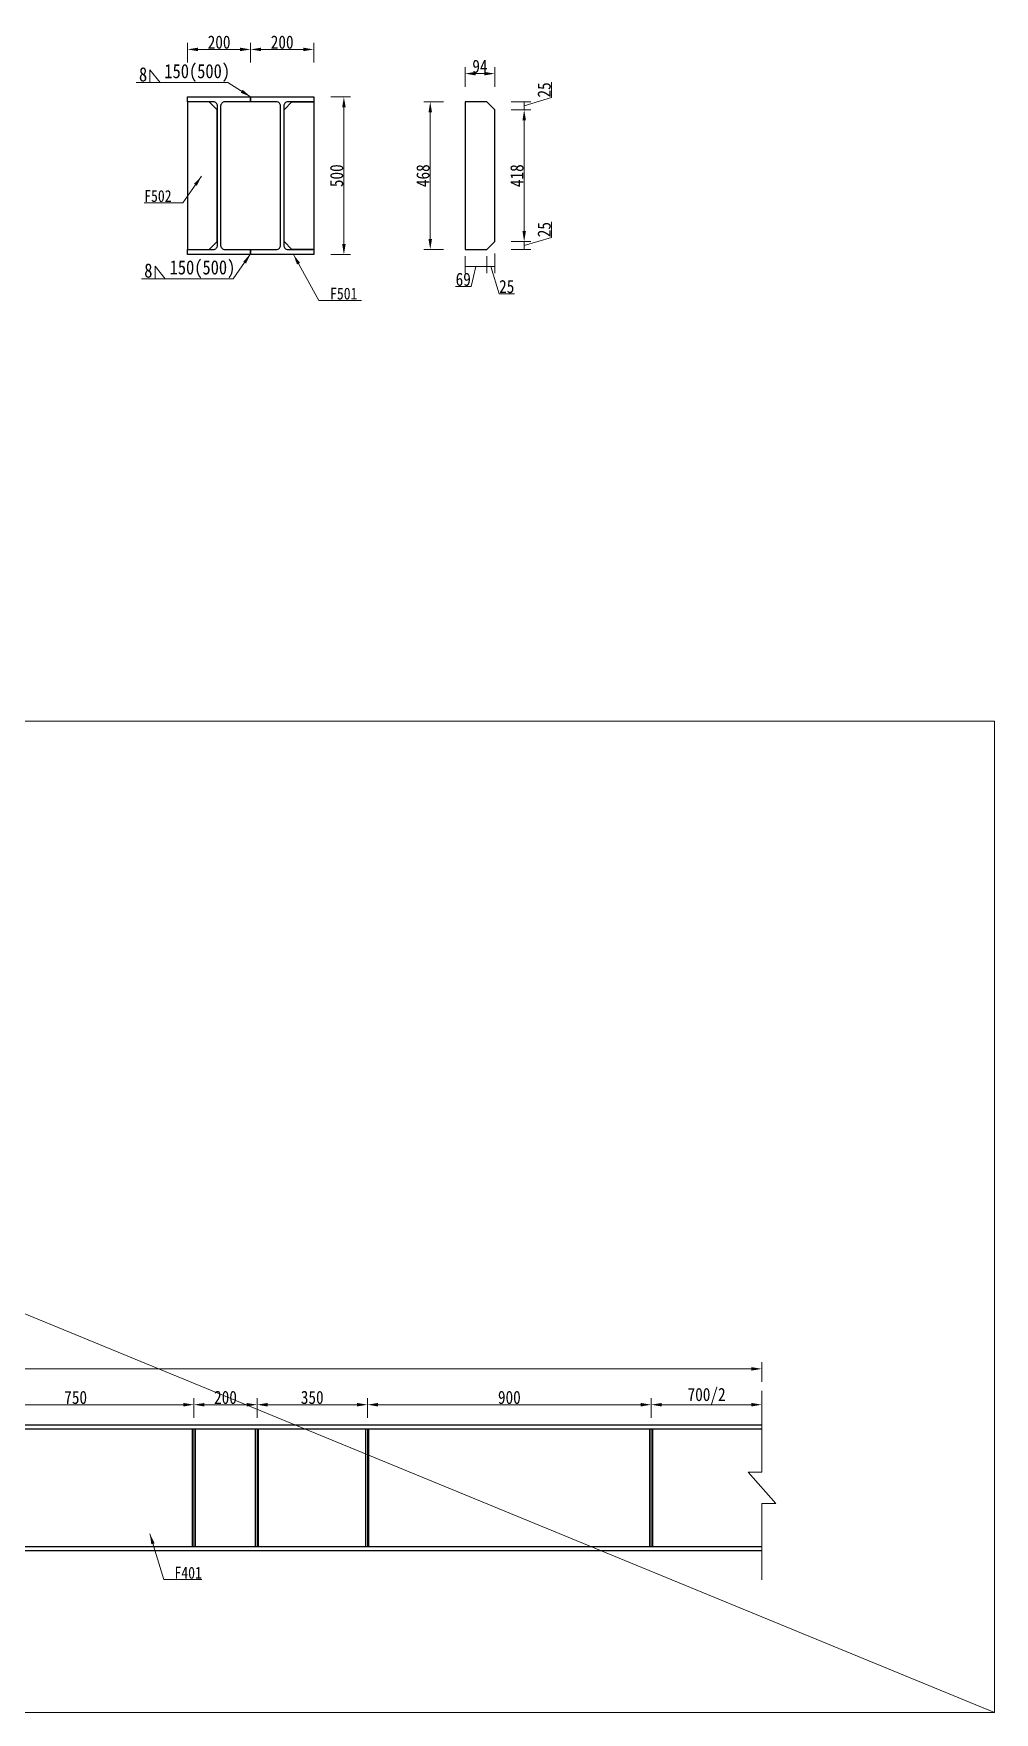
# Model space of a CAD drawing. Header units: millimetres. Extents: x -724662 to -98163, y -2532159 to 119496.
# Drawn here: x -100519.6 to -100489.1, y 114508.8 to 114562 of the extents above; entities that cross this region are included whole.
import ezdxf

# ---------------------------------------------------------------- set-up
doc = ezdxf.new("R2010")
doc.units = ezdxf.units.MM
doc.header["$LTSCALE"] = 20
doc.linetypes.add('CENTER2', pattern=[28.575, 19.05, -3.175, 3.175, -3.175])
doc.layers.get('0').update_dxf_attribs({"lineweight": 25})
for name, color, linetype, lineweight in [('中心线', 3, 'CENTER2', 13), ('标注', 1, 'Continuous', 13), ('粗实线', 7, 'Continuous', 25)]:
    doc.layers.add(name, color=color, linetype=linetype, lineweight=lineweight)
doc.styles.get("Standard").update_dxf_attribs({"font": 'simsun.ttf', "width": 0.85})
doc.dimstyles.new('100-1÷6', dxfattribs={"dimscale": 0.166667, "dimtxt": 2.5, "dimasz": 2, "dimexe": 1.25, "dimexo": 1.25, "dimgap": 0.125, "dimtad": 1, "dimdec": 0, "dimlfac": 100, "dimdsep": 46, "dimtxsty": 'Standard', "dimcen": 0.001, "dimclrd": 256, "dimclre": 256, "dimclrt": 7, "dimadec": 4, "dimazin": 2, "dimtfac": 1, "dimtdec": 0, "dimtmove": 1, "dimatfit": 2, "dimfxlon": 1, "dimlwd": -1, "dimlwe": -1, "dimarcsym": 0})

# ---------------------------------------------------------------- blocks, each defined once
blk = doc.blocks.new('*D527')
at = {"layer": 'Defpoints', "color": 0, "transparency": 16777216}
for p in [(-100514.477, 114518.51), (-100521.977, 114517.743), (-100514.477, 114517.743)]:
    blk.add_point(p, dxfattribs=at)
at = {"layer": '标注', "transparency": 16777216}
for p, q in [((-100521.977, 114518.093), (-100521.977, 114518.718)), ((-100521.644, 114518.51), (-100514.81, 114518.51))]:
    blk.add_line(p, q, dxfattribs=at)
at = {"layer": '标注', "linetype": 'ByBlock', "transparency": 16777216}
blk.add_line((-100514.477, 114518.093), (-100514.477, 114518.718), dxfattribs=at)
at = {"layer": '标注', "transparency": 16777216}
for points in [[(-100521.644, 114518.565), (-100521.644, 114518.454), (-100521.977, 114518.51)], [(-100514.81, 114518.565), (-100514.81, 114518.454), (-100514.477, 114518.51)]]:
    blk.add_solid(points, dxfattribs=at)
at = {"layer": '标注', "color": 7, "transparency": 16777216, "insert": (-100518.227, 114518.739), "char_height": 0.4167, "attachment_point": 5}
blk.add_mtext('750', dxfattribs=at)
blk = doc.blocks.new('*D528')
at = {"layer": 'Defpoints', "color": 0, "transparency": 16777216}
for p in [(-100512.477, 114518.51), (-100514.477, 114517.743), (-100512.477, 114517.743)]:
    blk.add_point(p, dxfattribs=at)
at = {"layer": '标注', "transparency": 16777216}
for p, q in [((-100514.477, 114518.093), (-100514.477, 114518.718)), ((-100514.144, 114518.51), (-100512.81, 114518.51))]:
    blk.add_line(p, q, dxfattribs=at)
at = {"layer": '标注', "linetype": 'ByBlock', "transparency": 16777216}
blk.add_line((-100512.477, 114518.093), (-100512.477, 114518.718), dxfattribs=at)
at = {"layer": '标注', "transparency": 16777216}
for points in [[(-100514.144, 114518.565), (-100514.144, 114518.454), (-100514.477, 114518.51)], [(-100512.81, 114518.565), (-100512.81, 114518.454), (-100512.477, 114518.51)]]:
    blk.add_solid(points, dxfattribs=at)
at = {"layer": '标注', "color": 7, "transparency": 16777216, "insert": (-100513.477, 114518.739), "char_height": 0.4167, "attachment_point": 5}
blk.add_mtext('200', dxfattribs=at)
blk = doc.blocks.new('*D529')
at = {"layer": 'Defpoints', "color": 0, "transparency": 16777216}
for p in [(-100508.977, 114518.51), (-100512.477, 114517.743), (-100508.977, 114517.743)]:
    blk.add_point(p, dxfattribs=at)
at = {"layer": '标注', "transparency": 16777216}
for p, q in [((-100512.477, 114518.093), (-100512.477, 114518.718)), ((-100512.144, 114518.51), (-100509.31, 114518.51))]:
    blk.add_line(p, q, dxfattribs=at)
at = {"layer": '标注', "linetype": 'ByBlock', "transparency": 16777216}
blk.add_line((-100508.977, 114518.093), (-100508.977, 114518.718), dxfattribs=at)
at = {"layer": '标注', "transparency": 16777216}
for points in [[(-100512.144, 114518.565), (-100512.144, 114518.454), (-100512.477, 114518.51)], [(-100509.31, 114518.565), (-100509.31, 114518.454), (-100508.977, 114518.51)]]:
    blk.add_solid(points, dxfattribs=at)
at = {"layer": '标注', "color": 7, "transparency": 16777216, "insert": (-100510.727, 114518.739), "char_height": 0.4167, "attachment_point": 5}
blk.add_mtext('350', dxfattribs=at)
blk = doc.blocks.new('*D530')
at = {"layer": 'Defpoints', "color": 0, "transparency": 16777216}
for p in [(-100499.977, 114518.51), (-100508.977, 114517.743), (-100499.977, 114517.743)]:
    blk.add_point(p, dxfattribs=at)
at = {"layer": '标注', "transparency": 16777216}
for p, q in [((-100508.977, 114518.093), (-100508.977, 114518.718)), ((-100508.644, 114518.51), (-100500.31, 114518.51))]:
    blk.add_line(p, q, dxfattribs=at)
at = {"layer": '标注', "linetype": 'ByBlock', "transparency": 16777216}
blk.add_line((-100499.977, 114518.093), (-100499.977, 114518.718), dxfattribs=at)
at = {"layer": '标注', "transparency": 16777216}
for points in [[(-100508.644, 114518.565), (-100508.644, 114518.454), (-100508.977, 114518.51)], [(-100500.31, 114518.565), (-100500.31, 114518.454), (-100499.977, 114518.51)]]:
    blk.add_solid(points, dxfattribs=at)
at = {"layer": '标注', "color": 7, "transparency": 16777216, "insert": (-100504.477, 114518.739), "char_height": 0.4167, "attachment_point": 5}
blk.add_mtext('900', dxfattribs=at)
blk = doc.blocks.new('*D531')
at = {"layer": 'Defpoints', "color": 0, "transparency": 16777216}
for p in [(-100496.468, 114518.51), (-100499.977, 114517.743), (-100496.468, 114517.872)]:
    blk.add_point(p, dxfattribs=at)
at = {"layer": '标注', "transparency": 16777216}
for p, q in [((-100499.977, 114518.093), (-100499.977, 114518.718)), ((-100499.644, 114518.51), (-100496.802, 114518.51))]:
    blk.add_line(p, q, dxfattribs=at)
at = {"layer": '标注', "linetype": 'ByBlock', "transparency": 16777216}
blk.add_line((-100496.468, 114518.093), (-100496.468, 114518.718), dxfattribs=at)
at = {"layer": '标注', "transparency": 16777216}
for points in [[(-100499.644, 114518.565), (-100499.644, 114518.454), (-100499.977, 114518.51)], [(-100496.802, 114518.565), (-100496.802, 114518.454), (-100496.468, 114518.51)]]:
    blk.add_solid(points, dxfattribs=at)
at = {"layer": '标注', "color": 7, "transparency": 16777216, "insert": (-100498.223, 114518.784), "char_height": 0.4167, "attachment_point": 5}
blk.add_mtext('700/2', dxfattribs=at)
blk = doc.blocks.new('*D532')
at = {"layer": 'Defpoints', "color": 0, "transparency": 16777216}
for p in [(-100496.468, 114519.646), (-100556.468, 114517.216), (-100496.468, 114517.216)]:
    blk.add_point(p, dxfattribs=at)
at = {"layer": '标注', "transparency": 16777216}
for p, q in [((-100556.468, 114519.23), (-100556.468, 114519.855)), ((-100556.135, 114519.646), (-100496.802, 114519.646))]:
    blk.add_line(p, q, dxfattribs=at)
at = {"layer": '标注', "linetype": 'ByBlock', "transparency": 16777216}
blk.add_line((-100496.468, 114519.23), (-100496.468, 114519.855), dxfattribs=at)
at = {"layer": '标注', "transparency": 16777216}
for points in [[(-100556.135, 114519.702), (-100556.135, 114519.591), (-100556.468, 114519.646)], [(-100496.802, 114519.702), (-100496.802, 114519.591), (-100496.468, 114519.646)]]:
    blk.add_solid(points, dxfattribs=at)
at = {"layer": '标注', "color": 7, "transparency": 16777216, "insert": (-100526.468, 114519.921), "char_height": 0.4167, "attachment_point": 5}
blk.add_mtext('1200/2', dxfattribs=at)
blk = doc.blocks.new('*D596')
at = {"layer": 'Defpoints', "color": 0, "transparency": 16777216}
for p in [(-100506.985, 114559.82), (-100505.88, 114559.82), (-100505.88, 114555.14)]:
    blk.add_point(p, dxfattribs=at)
at = {"layer": '标注', "linetype": 'ByBlock', "transparency": 16777216}
blk.add_line((-100506.568, 114559.82), (-100507.193, 114559.82), dxfattribs=at)
at = {"layer": '标注', "transparency": 16777216}
for p, q in [((-100506.985, 114555.474), (-100506.985, 114559.487)), ((-100506.568, 114555.14), (-100507.193, 114555.14))]:
    blk.add_line(p, q, dxfattribs=at)
for points in [[(-100507.04, 114559.487), (-100506.929, 114559.487), (-100506.985, 114559.82)], [(-100507.04, 114555.474), (-100506.929, 114555.474), (-100506.985, 114555.14)]]:
    blk.add_solid(points, dxfattribs=at)
at = {"layer": '标注', "color": 7, "transparency": 16777216, "insert": (-100507.214, 114557.48), "char_height": 0.4167, "attachment_point": 5, "rotation": 90}
blk.add_mtext('468', dxfattribs=at)
blk = doc.blocks.new('*D597')
at = {"layer": 'Defpoints', "color": 0, "transparency": 16777216}
for p in [(-100505.88, 114555.14), (-100505.19, 114555.14), (-100505.19, 114554.599)]:
    blk.add_point(p, dxfattribs=at)
at = {"layer": '标注', "transparency": 16777216}
for p, q in [((-100505.88, 114554.932), (-100505.88, 114554.39)), ((-100505.88, 114554.599), (-100505.19, 114554.599)), ((-100505.88, 114554.599), (-100505.19, 114554.599)), ((-100505.535, 114554.599), (-100505.691, 114553.963)), ((-100505.691, 114553.963), (-100506.187, 114553.963))]:
    blk.add_line(p, q, dxfattribs=at)
at = {"layer": '标注', "linetype": 'ByBlock', "transparency": 16777216}
blk.add_line((-100505.19, 114554.932), (-100505.19, 114554.39), dxfattribs=at)
at = {"layer": '标注', "color": 7, "transparency": 16777216, "insert": (-100505.939, 114554.192), "char_height": 0.4167, "attachment_point": 5}
blk.add_mtext('69', dxfattribs=at)
blk = doc.blocks.new('*D598')
at = {"layer": 'Defpoints', "color": 0, "transparency": 16777216}
for p in [(-100505.19, 114555.14), (-100504.94, 114555.39), (-100504.94, 114554.599)]:
    blk.add_point(p, dxfattribs=at)
at = {"layer": '标注', "linetype": 'ByBlock', "transparency": 16777216}
blk.add_line((-100504.94, 114555.015), (-100504.94, 114554.39), dxfattribs=at)
at = {"layer": '标注', "transparency": 16777216}
for p, q in [((-100505.19, 114554.932), (-100505.19, 114554.39)), ((-100505.19, 114554.599), (-100504.94, 114554.599)), ((-100505.19, 114554.599), (-100504.94, 114554.599)), ((-100505.065, 114554.599), (-100504.805, 114553.734)), ((-100504.805, 114553.734), (-100504.315, 114553.734))]:
    blk.add_line(p, q, dxfattribs=at)
at = {"layer": '标注', "color": 7, "transparency": 16777216, "insert": (-100504.56, 114553.963), "char_height": 0.4167, "attachment_point": 5}
blk.add_mtext('25', dxfattribs=at)
blk = doc.blocks.new('*D599')
at = {"layer": 'Defpoints', "color": 0, "transparency": 16777216}
for p in [(-100505.675, 114555.14), (-100505.425, 114555.39), (-100504.007, 114555.39)]:
    blk.add_point(p, dxfattribs=at)
at = {"layer": '标注', "transparency": 16777216}
for p, q in [((-100504.007, 114555.265), (-100503.142, 114555.525)), ((-100503.142, 114555.525), (-100503.142, 114556.016)), ((-100504.424, 114555.14), (-100503.799, 114555.14)), ((-100504.007, 114555.14), (-100504.007, 114555.39)), ((-100504.007, 114555.14), (-100504.007, 114555.39))]:
    blk.add_line(p, q, dxfattribs=at)
at = {"layer": '标注', "linetype": 'ByBlock', "transparency": 16777216}
blk.add_line((-100504.424, 114555.39), (-100503.799, 114555.39), dxfattribs=at)
at = {"layer": '标注', "color": 7, "transparency": 16777216, "insert": (-100503.371, 114555.77), "char_height": 0.4167, "attachment_point": 5, "rotation": 90}
blk.add_mtext('25', dxfattribs=at)
blk = doc.blocks.new('*D600')
at = {"layer": 'Defpoints', "color": 0, "transparency": 16777216}
for p in [(-100505.425, 114559.57), (-100504.007, 114559.57), (-100505.425, 114555.39)]:
    blk.add_point(p, dxfattribs=at)
at = {"layer": '标注', "linetype": 'ByBlock', "transparency": 16777216}
blk.add_line((-100504.424, 114559.57), (-100503.799, 114559.57), dxfattribs=at)
at = {"layer": '标注', "transparency": 16777216}
for p, q in [((-100504.007, 114555.724), (-100504.007, 114559.237)), ((-100504.424, 114555.39), (-100503.799, 114555.39))]:
    blk.add_line(p, q, dxfattribs=at)
for points in [[(-100504.062, 114559.237), (-100503.951, 114559.237), (-100504.007, 114559.57)], [(-100504.062, 114555.724), (-100503.951, 114555.724), (-100504.007, 114555.39)]]:
    blk.add_solid(points, dxfattribs=at)
at = {"layer": '标注', "color": 7, "transparency": 16777216, "insert": (-100504.236, 114557.48), "char_height": 0.4167, "attachment_point": 5, "rotation": 90}
blk.add_mtext('418', dxfattribs=at)
blk = doc.blocks.new('*D601')
at = {"layer": 'Defpoints', "color": 0, "transparency": 16777216}
for p in [(-100505.675, 114559.82), (-100504.007, 114559.82), (-100505.425, 114559.57)]:
    blk.add_point(p, dxfattribs=at)
at = {"layer": '标注', "transparency": 16777216}
for p, q in [((-100503.142, 114559.955), (-100503.142, 114560.446)), ((-100504.007, 114559.695), (-100503.142, 114559.955)), ((-100504.007, 114559.57), (-100504.007, 114559.82)), ((-100504.007, 114559.57), (-100504.007, 114559.82)), ((-100504.424, 114559.57), (-100503.799, 114559.57))]:
    blk.add_line(p, q, dxfattribs=at)
at = {"layer": '标注', "linetype": 'ByBlock', "transparency": 16777216}
blk.add_line((-100504.424, 114559.82), (-100503.799, 114559.82), dxfattribs=at)
at = {"layer": '标注', "color": 7, "transparency": 16777216, "insert": (-100503.371, 114560.2), "char_height": 0.4167, "attachment_point": 5, "rotation": 90}
blk.add_mtext('25', dxfattribs=at)
blk = doc.blocks.new('*D602')
at = {"layer": 'Defpoints', "color": 0, "transparency": 16777216}
for p in [(-100504.94, 114560.717), (-100505.88, 114559.82), (-100504.94, 114559.57)]:
    blk.add_point(p, dxfattribs=at)
at = {"layer": '标注', "transparency": 16777216}
for p, q in [((-100505.88, 114560.3), (-100505.88, 114560.925)), ((-100505.546, 114560.717), (-100505.273, 114560.717))]:
    blk.add_line(p, q, dxfattribs=at)
at = {"layer": '标注', "linetype": 'ByBlock', "transparency": 16777216}
blk.add_line((-100504.94, 114560.3), (-100504.94, 114560.925), dxfattribs=at)
at = {"layer": '标注', "transparency": 16777216}
for points in [[(-100505.546, 114560.773), (-100505.546, 114560.661), (-100505.88, 114560.717)], [(-100505.273, 114560.773), (-100505.273, 114560.661), (-100504.94, 114560.717)]]:
    blk.add_solid(points, dxfattribs=at)
at = {"layer": '标注', "color": 7, "transparency": 16777216, "insert": (-100505.41, 114560.946), "char_height": 0.4167, "attachment_point": 5}
blk.add_mtext('94', dxfattribs=at)
blk = doc.blocks.new('*D603')
at = {"layer": 'Defpoints', "color": 0, "transparency": 16777216}
for p in [(-100512.68, 114561.484), (-100514.68, 114560.699), (-100512.68, 114560.699)]:
    blk.add_point(p, dxfattribs=at)
at = {"layer": '标注', "transparency": 16777216}
for p, q in [((-100514.68, 114561.068), (-100514.68, 114561.693)), ((-100514.346, 114561.484), (-100513.013, 114561.484))]:
    blk.add_line(p, q, dxfattribs=at)
at = {"layer": '标注', "linetype": 'ByBlock', "transparency": 16777216}
blk.add_line((-100512.68, 114561.068), (-100512.68, 114561.693), dxfattribs=at)
at = {"layer": '标注', "transparency": 16777216}
for points in [[(-100514.346, 114561.54), (-100514.346, 114561.429), (-100514.68, 114561.484)], [(-100513.013, 114561.54), (-100513.013, 114561.429), (-100512.68, 114561.484)]]:
    blk.add_solid(points, dxfattribs=at)
at = {"layer": '标注', "color": 7, "transparency": 16777216, "insert": (-100513.68, 114561.713), "char_height": 0.4167, "attachment_point": 5}
blk.add_mtext('200', dxfattribs=at)
blk = doc.blocks.new('*D604')
at = {"layer": 'Defpoints', "color": 0, "transparency": 16777216}
for p in [(-100510.68, 114561.484), (-100512.68, 114560.699), (-100510.68, 114560.699)]:
    blk.add_point(p, dxfattribs=at)
at = {"layer": '标注', "transparency": 16777216}
for p, q in [((-100512.68, 114561.068), (-100512.68, 114561.693)), ((-100512.346, 114561.484), (-100511.013, 114561.484))]:
    blk.add_line(p, q, dxfattribs=at)
at = {"layer": '标注', "linetype": 'ByBlock', "transparency": 16777216}
blk.add_line((-100510.68, 114561.068), (-100510.68, 114561.693), dxfattribs=at)
at = {"layer": '标注', "transparency": 16777216}
for points in [[(-100512.346, 114561.54), (-100512.346, 114561.429), (-100512.68, 114561.484)], [(-100511.013, 114561.54), (-100511.013, 114561.429), (-100510.68, 114561.484)]]:
    blk.add_solid(points, dxfattribs=at)
at = {"layer": '标注', "color": 7, "transparency": 16777216, "insert": (-100511.68, 114561.713), "char_height": 0.4167, "attachment_point": 5}
blk.add_mtext('200', dxfattribs=at)
blk = doc.blocks.new('*D605')
at = {"layer": 'Defpoints', "color": 0, "transparency": 16777216}
for p in [(-100510.737, 114559.98), (-100509.723, 114559.98), (-100510.68, 114554.98)]:
    blk.add_point(p, dxfattribs=at)
at = {"layer": '标注', "linetype": 'ByBlock', "transparency": 16777216}
blk.add_line((-100510.139, 114559.98), (-100509.514, 114559.98), dxfattribs=at)
at = {"layer": '标注', "transparency": 16777216}
for p, q in [((-100509.723, 114555.314), (-100509.723, 114559.647)), ((-100510.139, 114554.98), (-100509.514, 114554.98))]:
    blk.add_line(p, q, dxfattribs=at)
for points in [[(-100509.778, 114559.647), (-100509.667, 114559.647), (-100509.723, 114559.98)], [(-100509.778, 114555.314), (-100509.667, 114555.314), (-100509.723, 114554.98)]]:
    blk.add_solid(points, dxfattribs=at)
at = {"layer": '标注', "color": 7, "transparency": 16777216, "insert": (-100509.952, 114557.48), "char_height": 0.4167, "attachment_point": 5, "rotation": 90}
blk.add_mtext('500', dxfattribs=at)

msp = doc.modelspace()

# ---------------------------------------------------------------- linework, layer by layer
for p, q in [((-100514.5271, 114514.0023), (-100514.5271, 114517.7425)), ((-100514.4271, 114514.0023), (-100514.4271, 114517.7425)), ((-100512.5271, 114514.0023), (-100512.5271, 114517.7425)), ((-100512.4271, 114514.0023), (-100512.4271, 114517.7425)), ((-100509.0271, 114514.0023), (-100509.0271, 114517.7425)), ((-100508.9271, 114514.0023), (-100508.9271, 114517.7425)), ((-100500.0271, 114514.0023), (-100500.0271, 114517.7425)), ((-100499.9271, 114514.0023), (-100499.9271, 114517.7425))]:
    msp.add_line(p, q)
for points in [[(-100512.6798, 114554.9805), (-100514.6798, 114554.9805), (-100514.6798, 114555.1405), (-100513.8598, 114555.1405, 0.4142136), (-100513.7298, 114555.2705), (-100513.7298, 114559.6905, 0.4142136), (-100513.8598, 114559.8205), (-100514.6798, 114559.8205), (-100514.6798, 114559.9805), (-100512.6798, 114559.9805), (-100512.6798, 114559.8205), (-100513.4998, 114559.8205, 0.4142136), (-100513.6298, 114559.6905), (-100513.6298, 114555.2705, 0.4142136), (-100513.4998, 114555.1405), (-100512.6798, 114555.1405)], [(-100510.6798, 114554.9805), (-100512.6798, 114554.9805), (-100512.6798, 114555.1405), (-100511.8598, 114555.1405, 0.4142136), (-100511.7298, 114555.2705), (-100511.7298, 114559.6905, 0.4142136), (-100511.8598, 114559.8205), (-100512.6798, 114559.8205), (-100512.6798, 114559.9805), (-100510.6798, 114559.9805), (-100510.6798, 114559.8205), (-100511.4998, 114559.8205, 0.4142136), (-100511.6298, 114559.6905), (-100511.6298, 114555.2705, 0.4142136), (-100511.4998, 114555.1405), (-100510.6798, 114555.1405)]]:
    msp.add_lwpolyline(points, format="xyb", close=True)
at = {"color": 3}
for points in [[(-100514.6798, 114555.1405), (-100513.9898, 114555.1405), (-100513.7398, 114555.3905), (-100513.7398, 114559.5705), (-100513.9898, 114559.8205), (-100514.6798, 114559.8205)], [(-100510.6798, 114555.1405), (-100511.3698, 114555.1405), (-100511.6198, 114555.3905), (-100511.6198, 114559.5705), (-100511.3698, 114559.8205), (-100510.6798, 114559.8205)], [(-100505.8798, 114555.1405), (-100505.1898, 114555.1405), (-100504.9398, 114555.3905), (-100504.9398, 114559.5705), (-100505.1898, 114559.8205), (-100505.8798, 114559.8205)]]:
    msp.add_lwpolyline(points, close=True, dxfattribs=at)
at = {"layer": '中心线'}
for p, q in [((-100514.4771, 114514.0023), (-100514.4771, 114517.7425)), ((-100512.4771, 114514.0023), (-100512.4771, 114517.7425)), ((-100508.9771, 114514.0023), (-100508.9771, 114517.7425)), ((-100499.9771, 114514.0023), (-100499.9771, 114517.7425))]:
    msp.add_line(p, q, dxfattribs=at)
at = {"layer": '中心线', "ltscale": 0.1}
msp.add_lwpolyline([(-100496.4683, 114518.9495), (-100496.4683, 114516.3707), (-100496.9055, 114516.3707), (-100496.0312, 114515.3741), (-100496.4683, 114515.3741), (-100496.4683, 114512.9601)], dxfattribs=at)
at = {"layer": '标注', "color": 0}
for p, q in [((-100515.875, 114560.8359), (-100515.875, 114560.4347)), ((-100515.875, 114560.8359), (-100515.5521, 114560.4347)), ((-100515.7076, 114554.6136), (-100515.7076, 114554.2124)), ((-100515.7076, 114554.6136), (-100515.3847, 114554.2124))]:
    msp.add_line(p, q, dxfattribs=at)
at = {"layer": '标注'}
msp.add_line((-100489.0976, 114508.7522), (-100565.5806, 114540.1852), dxfattribs=at)
msp.add_lwpolyline([(-100565.5806, 114540.1852), (-100489.0976, 114540.1852), (-100489.0976, 114508.7522), (-100565.5806, 114508.7522)], close=True, dxfattribs=at)
at = {"layer": '粗实线', "ltscale": 16}
for p, q in [((-100556.4777, 114517.7426), (-100496.4683, 114517.7426)), ((-100496.4683, 114514.0024), (-100556.459, 114514.0024))]:
    msp.add_line(p, q, dxfattribs=at)
msp.add_lwpolyline([(-100496.4683, 114513.8724), (-100556.4683, 114513.8724), (-100556.4683, 114517.8724), (-100496.4683, 114517.8724)], dxfattribs=at)

# ---------------------------------------------------------------- texts
at = {"layer": '标注', "color": 0, "char_height": 0.45, "attachment_point": 1}
for s, insert, width in [('8', (-100516.2205, 114560.9196), 0.19926), ('150(500)', (-100515.415, 114561.0219), 0.581101), ('8', (-100516.0531, 114554.6973), 0.19926), ('150(500)', (-100515.2476, 114554.7996), 0.581101)]:
    msp.add_mtext(s, dxfattribs=dict(at, insert=insert, width=width))
at = {"layer": '标注', "color": 0, "char_height": 0.375, "attachment_point": 9}
for s, insert in [('F502', (-100515.187, 114556.6425)), ('F401', (-100514.2259, 114512.9879))]:
    msp.add_mtext(s, dxfattribs=dict(at, insert=insert))
at = {"layer": '标注', "color": 7, "insert": (-100510.1615, 114553.5488), "char_height": 0.375, "attachment_point": 7}
msp.add_mtext('F501', dxfattribs=at)

# ---------------------------------------------------------------- dimensions: what is measured, and where the dimension line sits
at = {"layer": '标注'}
for base, p1, p2, picture, middle in [((-100512.6798, 114561.4842), (-100514.6798, 114560.699), (-100512.6798, 114560.699), '*D603', (-100513.6798, 114561.7133)), ((-100510.6798, 114561.4842), (-100512.6798, 114560.699), (-100510.6798, 114560.699), '*D604', (-100511.6798, 114561.7133)), ((-100504.9398, 114560.717), (-100505.8798, 114559.8205), (-100504.9398, 114559.5705), '*D602', (-100505.4098, 114560.9462)), ((-100504.9398, 114554.5985), (-100505.1898, 114555.1405), (-100504.9398, 114555.3905), '*D598', (-100504.7846, 114553.9631)), ((-100514.4771, 114518.5096), (-100521.9771, 114517.7426), (-100514.4771, 114517.7426), '*D527', (-100518.2271, 114518.7388)), ((-100512.4771, 114518.5096), (-100514.4771, 114517.7426), (-100512.4771, 114517.7426), '*D528', (-100513.4771, 114518.7388)), ((-100508.9771, 114518.5096), (-100512.4771, 114517.7426), (-100508.9771, 114517.7426), '*D529', (-100510.7271, 114518.7388)), ((-100499.9771, 114518.5096), (-100508.9771, 114517.7426), (-100499.9771, 114517.7426), '*D530', (-100504.4771, 114518.7388))]:
    dim = msp.add_linear_dim(base=base, p1=p1, p2=p2, dimstyle='100-1÷6', dxfattribs=at)
    dim.commit()
    dim.dimension.update_dxf_attribs({"geometry": picture, "text_midpoint": middle})
for base, p1, p2, picture, middle in [((-100504.0069, 114559.8205), (-100505.4247, 114559.5705), (-100505.6747, 114559.8205), '*D601', (-100503.3715, 114559.9757)), ((-100509.7227, 114559.9805), (-100510.6798, 114554.9805), (-100510.7369, 114559.9805), '*D605', (-100509.9519, 114557.4805)), ((-100506.9849, 114559.8205), (-100505.8798, 114555.1405), (-100505.8798, 114559.8205), '*D596', (-100507.214, 114557.4805)), ((-100504.0069, 114559.5705), (-100505.4247, 114555.3905), (-100505.4247, 114559.5705), '*D600', (-100504.2361, 114557.4805)), ((-100504.0069, 114555.3905), (-100505.6747, 114555.1405), (-100505.4247, 114555.3905), '*D599', (-100503.3715, 114555.5457))]:
    dim = msp.add_linear_dim(base=base, p1=p1, p2=p2, angle=90, dimstyle='100-1÷6', dxfattribs=at)
    dim.commit()
    dim.dimension.update_dxf_attribs({"geometry": picture, "text_midpoint": middle})
dim = msp.add_linear_dim(base=(-100505.1898, 114554.5985), p1=(-100505.8798, 114555.1405), p2=(-100505.1898, 114555.1405), dimstyle='100-1÷6', dxfattribs=at)
dim.commit()
dim.dimension.update_dxf_attribs({"geometry": '*D597', "text_midpoint": (-100505.7115, 114553.9631), "dimtype": 160})
for base, p1, p2, text, picture, middle in [((-100496.4683, 114519.6463), (-100556.4683, 114517.2163), (-100496.4683, 114517.2163), '1200/2', '*D532', (-100526.4683, 114519.9208)), ((-100496.4683, 114518.5096), (-100499.9771, 114517.7426), (-100496.4683, 114517.8724), '700/2', '*D531', (-100498.2227, 114518.7842))]:
    dim = msp.add_linear_dim(base=base, p1=p1, p2=p2, text=text, dimstyle='100-1÷6', dxfattribs=at)
    dim.commit()
    dim.dimension.update_dxf_attribs({"geometry": picture, "text_midpoint": middle})

# ---------------------------------------------------------------- leaders
for points in [[(-100512.6798, 114559.9805), (-100513.4012, 114560.4347), (-100516.3118, 114560.4347)], [(-100512.6798, 114554.9987), (-100513.2338, 114554.2124), (-100516.1444, 114554.2124)]]:
    msp.add_leader(points, dimstyle='100-1÷6', dxfattribs=at)
at = {"layer": '标注', "annotation_type": 0, "has_hookline": 1, "hookline_direction": 1, "text_width": 0.8726}
msp.add_leader([(-100514.2372, 114557.4632), (-100514.8328, 114556.6216), (-100515.1662, 114556.6216)], dimstyle='100-1÷6', dxfattribs=at)
at = {"layer": '标注', "annotation_type": 0, "has_hookline": 1, "hookline_direction": 0}
msp.add_leader([(-100511.322, 114554.9805), (-100510.5156, 114553.528), (-100510.1823, 114553.528)], dimstyle='100-1÷6', dxfattribs=at)
at = {"layer": '标注', "color": 0, "annotation_type": 0, "has_hookline": 1, "hookline_direction": 0, "text_width": 0.8547}
msp.add_leader([(-100515.8733, 114514.4191), (-100515.4348, 114512.9671), (-100515.1015, 114512.9671)], dimstyle='100-1÷6', dxfattribs=at)

doc.saveas('drawing.dxf')
